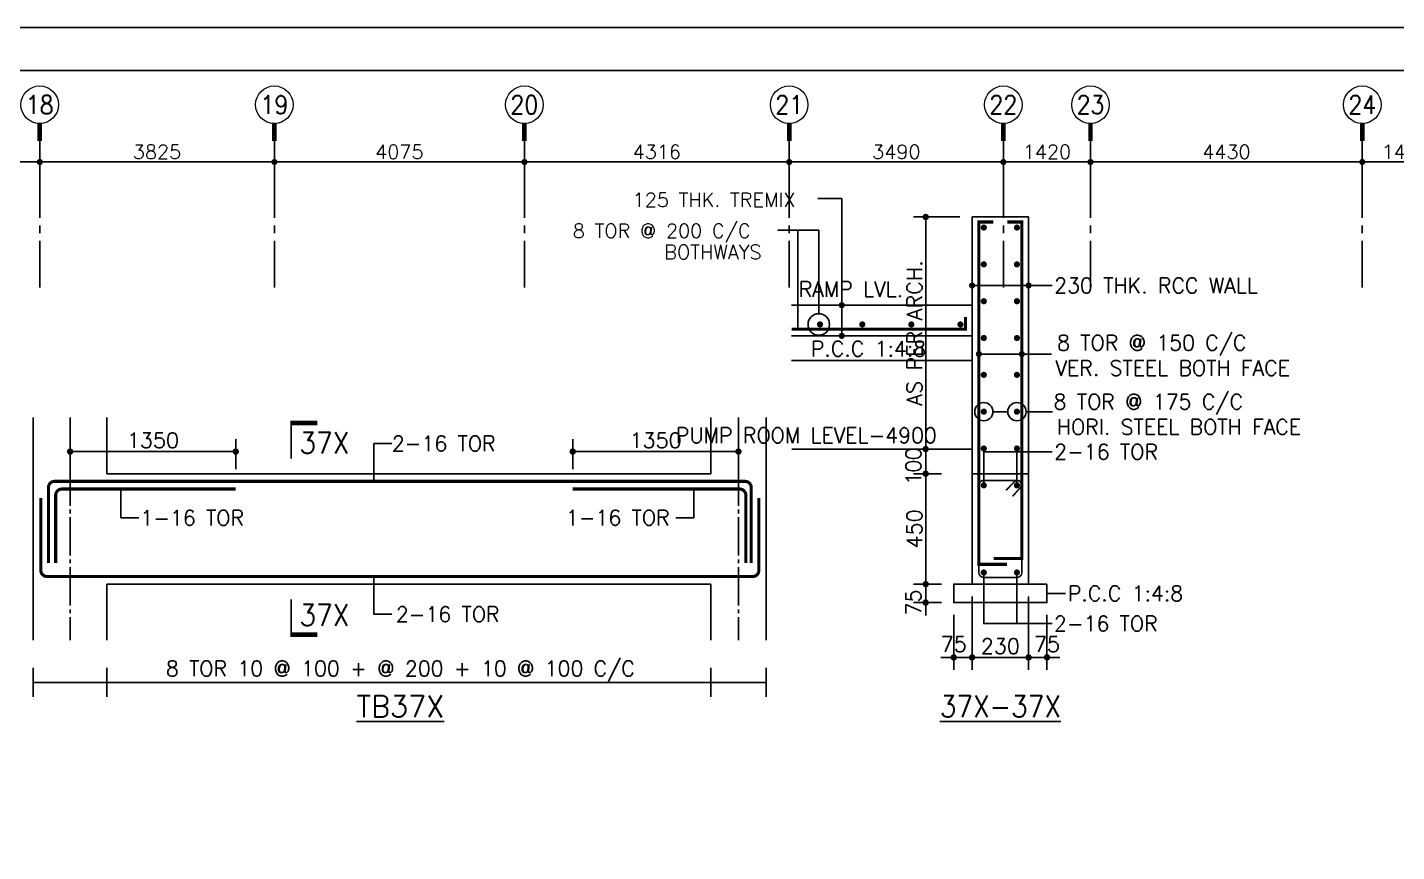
# Model space of a CAD drawing. Extents: x -200722 to 834823, y -494970 to 88783.
# Drawn here: x 281627 to 303942, y -279355 to -265927 of the extents above; entities that cross this region are included whole.
import ezdxf
from ezdxf.enums import TextEntityAlignment as Align

# ---------------------------------------------------------------- set-up
doc = ezdxf.new("R2010")
doc.units = 0
doc.header["$LTSCALE"] = 100
doc.header["$MEASUREMENT"] = 0
doc.header["$PDMODE"] = 34
doc.linetypes.add('ACAD_ISO04W100', pattern=[30, 24, -3, 0, -3])
doc.linetypes.add('CL', pattern=[3.25, 2.5, -0.25, 0.25, -0.25])
doc.layers.get('0').update_dxf_attribs({"linetype": 'CONTINUOUS'})
doc.layers.get('DEFPOINTS').update_dxf_attribs({"linetype": 'CONTINUOUS'})
doc.layers.add('9_TITLE TEXT', color=7, linetype='CONTINUOUS', lineweight=20)
doc.layers.add('A-GRIDMARKER', color=250, linetype='CONTINUOUS', lineweight=5)
for name, color, linetype in [('A-Grid', 5, 'ACAD_ISO04W100'), ('ARO', 7, 'CONTINUOUS'), ('B_NO', 3, 'CONTINUOUS'), ('BEAM', 4, 'CONTINUOUS'), ('CL', 8, 'CL'), ('COL_H', 235, 'CONTINUOUS'), ('FOOTING DIM', 4, 'CONTINUOUS'), ('STEEL', 6, 'CONTINUOUS'), ('TEXT', 2, 'CONTINUOUS')]:
    doc.layers.add(name, color=color, linetype=linetype)
doc.styles.add('ROMANS', font='romans.shx')
doc.styles.get("Standard").update_dxf_attribs({"font": 'simplex.shx'})
doc.dimstyles.new('01 S.K', dxfattribs={"dimtxt": 230, "dimasz": 100, "dimexe": 200, "dimexo": 100, "dimgap": 50, "dimtad": 1, "dimdec": 0, "dimzin": 0, "dimdsep": 46, "dimtxsty": 'Standard', "dimblk": 'DOT', "dimcen": 0.09, "dimclrd": 4, "dimclre": 4, "dimclrt": 4, "dimadec": 0, "dimazin": 0, "dimtfac": 1, "dimtdec": 0, "dimtofl": 0, "dimtmove": 0, "dimatfit": 3, "dimfxl": 2, "dimtolj": 1, "dimtzin": 0, "dimarcsym": 1})
doc.dimstyles.new('STANDARD$0', dxfattribs={"dimtxt": 2.5, "dimasz": 2.5, "dimexe": 2, "dimexo": 0.7, "dimgap": 0.9, "dimtad": 1, "dimdec": 0, "dimdsep": 46, "dimtxsty": 'ROMANS', "dimcen": 0.09, "dimclrd": 4, "dimclre": 4, "dimclrt": 3, "dimadec": 0, "dimazin": 0, "dimtfac": 1, "dimtdec": 0, "dimtmove": 0, "dimatfit": 3, "dimfxl": 1, "dimtolj": 1, "dimtzin": 0, "dimarcsym": 0})

# ---------------------------------------------------------------- blocks, each defined once
blk = doc.blocks.new('_DOT')
at = {"color": 0, "linetype": 'ByBlock'}
blk.add_line((-0.5, 0), (-1, 0), dxfattribs=at)
at = {"color": 0, "linetype": 'ByBlock', "const_width": 0.5}
blk.add_lwpolyline([(-0.25, 0, 1), (0.25, 0, 1)], format="xyb", close=True, dxfattribs=at)
blk = doc.blocks.new('*D1359')
at = {"layer": 'COL_H', "color": 4, "lineweight": -2, "ltscale": 0.4, "transparency": 16777216}
for p, q in [((303383, -267941), (303383, -267920)), ((304803, -267941), (304803, -267920)), ((303483, -268120), (304703, -268120))]:
    blk.add_line(p, q, dxfattribs=at)
at = {"layer": 'DEFPOINTS', "color": 0, "lineweight": -3, "ltscale": 0.4, "transparency": 16777216}
for p in [(303383, -268120, 3448), (304803, -268120, 3448), (304803, -268120)]:
    blk.add_point(p, dxfattribs=at)
at = {"layer": 'COL_H', "color": 4, "lineweight": -2, "ltscale": 0.4, "transparency": 16777216, "xscale": 100, "yscale": 100, "zscale": 100, "rotation": 180}
blk.add_blockref('_DOT', (303383, -268120), dxfattribs=at)
at = {"layer": 'COL_H', "color": 4, "lineweight": -2, "ltscale": 0.4, "transparency": 16777216, "xscale": 100, "yscale": 100, "zscale": 100}
blk.add_blockref('_DOT', (304803, -268120), dxfattribs=at)
at = {"layer": 'COL_H', "color": 4, "ltscale": 0.4, "transparency": 16777216, "insert": (304093, -267955), "char_height": 230, "attachment_point": 5}
blk.add_mtext('\\A1;1420', dxfattribs=at)
blk = doc.blocks.new('*D1360')
at = {"layer": 'COL_H', "color": 4, "lineweight": -2, "ltscale": 0.4, "transparency": 16777216}
for p, q in [((298953, -267941), (298953, -267920)), ((303383, -267941), (303383, -267920)), ((303283, -268120), (299053, -268120))]:
    blk.add_line(p, q, dxfattribs=at)
at = {"layer": 'DEFPOINTS', "color": 0, "lineweight": -3, "ltscale": 0.4, "transparency": 16777216}
for p in [(298953, -268120, 3448), (298953, -268120), (303383, -268120, 3448)]:
    blk.add_point(p, dxfattribs=at)
at = {"layer": 'COL_H', "color": 4, "lineweight": -2, "ltscale": 0.4, "transparency": 16777216, "xscale": 100, "yscale": 100, "zscale": 100, "rotation": 180}
blk.add_blockref('_DOT', (298953, -268120), dxfattribs=at)
at = {"layer": 'COL_H', "color": 4, "lineweight": -2, "ltscale": 0.4, "transparency": 16777216, "xscale": 100, "yscale": 100, "zscale": 100}
blk.add_blockref('_DOT', (303383, -268120), dxfattribs=at)
at = {"layer": 'COL_H', "color": 4, "ltscale": 0.4, "transparency": 16777216, "insert": (301168, -267955), "char_height": 230, "attachment_point": 5}
blk.add_mtext('\\A1;4430', dxfattribs=at)
blk = doc.blocks.new('*D1361')
at = {"layer": 'COL_H', "color": 4, "lineweight": -2, "ltscale": 0.4, "transparency": 16777216}
for p, q in [((297533, -267941), (297533, -267920)), ((298953, -267941), (298953, -267920)), ((297633, -268120), (298853, -268120))]:
    blk.add_line(p, q, dxfattribs=at)
at = {"layer": 'DEFPOINTS', "color": 0, "lineweight": -3, "ltscale": 0.4, "transparency": 16777216}
for p in [(297533, -268120, 3448), (298953, -268120, 3448), (298953, -268120)]:
    blk.add_point(p, dxfattribs=at)
at = {"layer": 'COL_H', "color": 4, "lineweight": -2, "ltscale": 0.4, "transparency": 16777216, "xscale": 100, "yscale": 100, "zscale": 100, "rotation": 180}
blk.add_blockref('_DOT', (297533, -268120), dxfattribs=at)
at = {"layer": 'COL_H', "color": 4, "lineweight": -2, "ltscale": 0.4, "transparency": 16777216, "xscale": 100, "yscale": 100, "zscale": 100}
blk.add_blockref('_DOT', (298953, -268120), dxfattribs=at)
at = {"layer": 'COL_H', "color": 4, "ltscale": 0.4, "transparency": 16777216, "insert": (298243, -267955), "char_height": 230, "attachment_point": 5}
blk.add_mtext('\\A1;1420', dxfattribs=at)
blk = doc.blocks.new('*D1362')
at = {"layer": 'COL_H', "color": 4, "lineweight": -2, "ltscale": 0.4, "transparency": 16777216}
for p, q in [((294043, -267941), (294043, -267920)), ((297533, -267941), (297533, -267920)), ((297433, -268120), (294143, -268120))]:
    blk.add_line(p, q, dxfattribs=at)
at = {"layer": 'DEFPOINTS', "color": 0, "lineweight": -3, "ltscale": 0.4, "transparency": 16777216}
for p in [(294043, -268120, 3448), (294043, -268120), (297533, -268120, 3448)]:
    blk.add_point(p, dxfattribs=at)
at = {"layer": 'COL_H', "color": 4, "lineweight": -2, "ltscale": 0.4, "transparency": 16777216, "xscale": 100, "yscale": 100, "zscale": 100, "rotation": 180}
blk.add_blockref('_DOT', (294043, -268120), dxfattribs=at)
at = {"layer": 'COL_H', "color": 4, "lineweight": -2, "ltscale": 0.4, "transparency": 16777216, "xscale": 100, "yscale": 100, "zscale": 100}
blk.add_blockref('_DOT', (297533, -268120), dxfattribs=at)
at = {"layer": 'COL_H', "color": 4, "ltscale": 0.4, "transparency": 16777216, "insert": (295788, -267955), "char_height": 230, "attachment_point": 5}
blk.add_mtext('\\A1;3490', dxfattribs=at)
blk = doc.blocks.new('*D1363')
at = {"layer": 'COL_H', "color": 4, "lineweight": -2, "ltscale": 0.4, "transparency": 16777216}
for p, q in [((289727, -267941), (289727, -267920)), ((294043, -267941), (294043, -267920)), ((289827, -268120), (293943, -268120))]:
    blk.add_line(p, q, dxfattribs=at)
at = {"layer": 'DEFPOINTS', "color": 0, "lineweight": -3, "ltscale": 0.4, "transparency": 16777216}
for p in [(289727, -268120, 3448), (294043, -268120, 3448), (294043, -268120)]:
    blk.add_point(p, dxfattribs=at)
at = {"layer": 'COL_H', "color": 4, "lineweight": -2, "ltscale": 0.4, "transparency": 16777216, "xscale": 100, "yscale": 100, "zscale": 100, "rotation": 180}
blk.add_blockref('_DOT', (289727, -268120), dxfattribs=at)
at = {"layer": 'COL_H', "color": 4, "lineweight": -2, "ltscale": 0.4, "transparency": 16777216, "xscale": 100, "yscale": 100, "zscale": 100}
blk.add_blockref('_DOT', (294043, -268120), dxfattribs=at)
at = {"layer": 'COL_H', "color": 4, "ltscale": 0.4, "transparency": 16777216, "insert": (291885, -267955), "char_height": 230, "attachment_point": 5}
blk.add_mtext('\\A1;4316', dxfattribs=at)
blk = doc.blocks.new('*D1364')
at = {"layer": 'COL_H', "color": 4, "lineweight": -2, "ltscale": 0.4, "transparency": 16777216}
for p, q in [((285652, -267941), (285652, -267920)), ((289727, -267941), (289727, -267920)), ((289627, -268120), (285752, -268120))]:
    blk.add_line(p, q, dxfattribs=at)
at = {"layer": 'DEFPOINTS', "color": 0, "lineweight": -3, "ltscale": 0.4, "transparency": 16777216}
for p in [(285652, -268120, 3448), (285652, -268120), (289727, -268120, 3448)]:
    blk.add_point(p, dxfattribs=at)
at = {"layer": 'COL_H', "color": 4, "lineweight": -2, "ltscale": 0.4, "transparency": 16777216, "xscale": 100, "yscale": 100, "zscale": 100, "rotation": 180}
blk.add_blockref('_DOT', (285652, -268120), dxfattribs=at)
at = {"layer": 'COL_H', "color": 4, "lineweight": -2, "ltscale": 0.4, "transparency": 16777216, "xscale": 100, "yscale": 100, "zscale": 100}
blk.add_blockref('_DOT', (289727, -268120), dxfattribs=at)
at = {"layer": 'COL_H', "color": 4, "ltscale": 0.4, "transparency": 16777216, "insert": (287689, -267955), "char_height": 230, "attachment_point": 5}
blk.add_mtext('\\A1;4075', dxfattribs=at)
blk = doc.blocks.new('*D1365')
at = {"layer": 'COL_H', "color": 4, "lineweight": -2, "ltscale": 0.4, "transparency": 16777216}
for p, q in [((281828, -267941), (281828, -267920)), ((285652, -267941), (285652, -267920)), ((281928, -268120), (285552, -268120))]:
    blk.add_line(p, q, dxfattribs=at)
at = {"layer": 'DEFPOINTS', "color": 0, "lineweight": -3, "ltscale": 0.4, "transparency": 16777216}
for p in [(281828, -268120, 3448), (285652, -268120, 3448), (285652, -268120)]:
    blk.add_point(p, dxfattribs=at)
at = {"layer": 'COL_H', "color": 4, "lineweight": -2, "ltscale": 0.4, "transparency": 16777216, "xscale": 100, "yscale": 100, "zscale": 100, "rotation": 180}
blk.add_blockref('_DOT', (281828, -268120), dxfattribs=at)
at = {"layer": 'COL_H', "color": 4, "lineweight": -2, "ltscale": 0.4, "transparency": 16777216, "xscale": 100, "yscale": 100, "zscale": 100}
blk.add_blockref('_DOT', (285652, -268120), dxfattribs=at)
at = {"layer": 'COL_H', "color": 4, "ltscale": 0.4, "transparency": 16777216, "insert": (283740, -267955), "char_height": 230, "attachment_point": 5}
blk.add_mtext('\\A1;3825', dxfattribs=at)
blk = doc.blocks.new('*D1366')
at = {"layer": 'COL_H', "color": 4, "lineweight": -2, "ltscale": 0.4, "transparency": 16777216}
for p, q in [((280332, -267941), (280332, -267920)), ((281828, -267941), (281828, -267920)), ((281728, -268120), (280432, -268120))]:
    blk.add_line(p, q, dxfattribs=at)
at = {"layer": 'DEFPOINTS', "color": 0, "lineweight": -3, "ltscale": 0.4, "transparency": 16777216}
for p in [(280332, -268120, 3448), (280332, -268120), (281828, -268120, 3448)]:
    blk.add_point(p, dxfattribs=at)
at = {"layer": 'COL_H', "color": 4, "lineweight": -2, "ltscale": 0.4, "transparency": 16777216, "xscale": 100, "yscale": 100, "zscale": 100, "rotation": 180}
blk.add_blockref('_DOT', (280332, -268120), dxfattribs=at)
at = {"layer": 'COL_H', "color": 4, "lineweight": -2, "ltscale": 0.4, "transparency": 16777216, "xscale": 100, "yscale": 100, "zscale": 100}
blk.add_blockref('_DOT', (281828, -268120), dxfattribs=at)
at = {"layer": 'COL_H', "color": 4, "ltscale": 0.4, "transparency": 16777216, "insert": (281080, -267955), "char_height": 230, "attachment_point": 5}
blk.add_mtext('\\A1;1495', dxfattribs=at)
blk = doc.blocks.new('DOT')
at = {"color": 0, "linetype": 'ByBlock'}
blk.add_line((-0.5, 0), (-1, 0), dxfattribs=at)
at = {"color": 0, "linetype": 'ByBlock', "const_width": 0.5}
blk.add_lwpolyline([(-0.25, 0, 1), (0.25, 0, 1)], format="xyb", close=True, dxfattribs=at)
blk = doc.blocks.new('*D2080')
at = {"layer": 'BEAM', "color": 0, "lineweight": -2, "transparency": 16777216}
for p, q in [((290515, -273123), (290515, -272638)), ((293215, -273123), (293215, -272638)), ((293111, -272838), (290619, -272838))]:
    blk.add_line(p, q, dxfattribs=at)
at = {"layer": 'DEFPOINTS', "color": 0, "lineweight": -3, "transparency": 16777216}
for p in [(290515, -272838), (290515, -273323), (293215, -273323)]:
    blk.add_point(p, dxfattribs=at)
at = {"layer": 'BEAM', "color": 0, "lineweight": -2, "transparency": 16777216, "xscale": 104, "yscale": 104, "zscale": 104, "rotation": 180}
blk.add_blockref('DOT', (290515, -272838), dxfattribs=at)
at = {"layer": 'BEAM', "color": 0, "lineweight": -2, "transparency": 16777216, "xscale": 104, "yscale": 104, "zscale": 104}
blk.add_blockref('DOT', (293215, -272838), dxfattribs=at)
at = {"layer": 'BEAM', "color": 0, "transparency": 16777216, "insert": (291865, -272654), "char_height": 248, "attachment_point": 5}
blk.add_mtext('\\A1;1350', dxfattribs=at)
blk = doc.blocks.new('*D2081')
at = {"layer": 'BEAM', "color": 0, "lineweight": -2, "transparency": 16777216}
for p, q in [((282323, -273123), (282323, -272638)), ((285023, -273123), (285023, -272638)), ((282427, -272838), (284919, -272838))]:
    blk.add_line(p, q, dxfattribs=at)
at = {"layer": 'DEFPOINTS', "color": 0, "lineweight": -3, "transparency": 16777216}
for p in [(285023, -272838), (282323, -273323), (285023, -273323)]:
    blk.add_point(p, dxfattribs=at)
at = {"layer": 'BEAM', "color": 0, "lineweight": -2, "transparency": 16777216, "xscale": 104, "yscale": 104, "zscale": 104, "rotation": 180}
blk.add_blockref('DOT', (282323, -272838), dxfattribs=at)
at = {"layer": 'BEAM', "color": 0, "lineweight": -2, "transparency": 16777216, "xscale": 104, "yscale": 104, "zscale": 104}
blk.add_blockref('DOT', (285023, -272838), dxfattribs=at)
at = {"layer": 'BEAM', "color": 0, "transparency": 16777216, "insert": (283673, -272654), "char_height": 248, "attachment_point": 5}
blk.add_mtext('\\A1;1350', dxfattribs=at)
blk = doc.blocks.new('*D2084')
at = {"layer": 'BEAM', "color": 0, "lineweight": -2, "transparency": 16777216}
for p, q in [((297024, -275198), (297024, -276392)), ((297944, -275198), (297944, -276392)), ((297128, -276192), (297840, -276192))]:
    blk.add_line(p, q, dxfattribs=at)
at = {"layer": 'DEFPOINTS', "color": 0, "lineweight": -3, "transparency": 16777216}
for p in [(297024, -274998), (297944, -274998), (297944, -276192)]:
    blk.add_point(p, dxfattribs=at)
at = {"layer": 'BEAM', "color": 0, "lineweight": -2, "transparency": 16777216, "xscale": 104, "yscale": 104, "zscale": 104, "rotation": 180}
blk.add_blockref('DOT', (297024, -276192), dxfattribs=at)
at = {"layer": 'BEAM', "color": 0, "lineweight": -2, "transparency": 16777216, "xscale": 104, "yscale": 104, "zscale": 104}
blk.add_blockref('DOT', (297944, -276192), dxfattribs=at)
at = {"layer": 'BEAM', "color": 0, "transparency": 16777216, "insert": (297484, -276008), "char_height": 248, "attachment_point": 5}
blk.add_mtext('\\A1;230', dxfattribs=at)
blk = doc.blocks.new('*D2085')
at = {"layer": 'BEAM', "color": 0, "lineweight": -2, "transparency": 16777216}
for p, q in [((296524, -273198), (296067, -273198)), ((296267, -274894), (296267, -273302)), ((296524, -274998), (296067, -274998))]:
    blk.add_line(p, q, dxfattribs=at)
at = {"layer": 'DEFPOINTS', "color": 0, "lineweight": -3, "transparency": 16777216}
for p in [(296267, -273198), (296724, -273198), (296724, -274998)]:
    blk.add_point(p, dxfattribs=at)
at = {"layer": 'BEAM', "color": 0, "lineweight": -2, "transparency": 16777216, "xscale": 104, "yscale": 104, "zscale": 104}
for p, rotation in [((296267, -273198), 90), ((296267, -274998), 270)]:
    blk.add_blockref('DOT', p, dxfattribs=dict(at, rotation=rotation))
at = {"layer": 'BEAM', "color": 0, "transparency": 16777216, "insert": (296083, -274098), "char_height": 248, "attachment_point": 5, "rotation": 90}
blk.add_mtext('\\A1;450', dxfattribs=at)
blk = doc.blocks.new('*D2086')
at = {"layer": 'BEAM', "color": 0, "lineweight": -2, "transparency": 16777216}
for p, q in [((297944, -275498), (297944, -276392)), ((298244, -275498), (298244, -276392)), ((297840, -276192), (297736, -276192)), ((297944, -276192), (298244, -276192)), ((298348, -276192), (298452, -276192))]:
    blk.add_line(p, q, dxfattribs=at)
at = {"layer": 'DEFPOINTS', "color": 0, "lineweight": -3, "transparency": 16777216}
for p in [(297944, -275298), (298244, -275298), (298244, -276192)]:
    blk.add_point(p, dxfattribs=at)
at = {"layer": 'BEAM', "color": 0, "lineweight": -2, "transparency": 16777216, "xscale": 104, "yscale": 104, "zscale": 104}
blk.add_blockref('DOT', (297944, -276192), dxfattribs=at)
at = {"layer": 'BEAM', "color": 0, "lineweight": -2, "transparency": 16777216, "xscale": 104, "yscale": 104, "zscale": 104, "rotation": 180}
blk.add_blockref('DOT', (298244, -276192), dxfattribs=at)
at = {"layer": 'BEAM', "color": 0, "transparency": 16777216, "insert": (298244, -275976), "char_height": 248, "attachment_point": 5}
blk.add_mtext('\\A1;75', dxfattribs=at)
blk = doc.blocks.new('*D2087')
at = {"layer": 'BEAM', "color": 0, "lineweight": -2, "transparency": 16777216}
for p, q in [((296724, -275498), (296724, -276392)), ((297024, -275498), (297024, -276392)), ((296620, -276192), (296516, -276192)), ((297024, -276192), (296724, -276192)), ((297128, -276192), (297232, -276192))]:
    blk.add_line(p, q, dxfattribs=at)
at = {"layer": 'DEFPOINTS', "color": 0, "lineweight": -3, "transparency": 16777216}
for p in [(296724, -275298), (297024, -275298), (296724, -276192)]:
    blk.add_point(p, dxfattribs=at)
at = {"layer": 'BEAM', "color": 0, "lineweight": -2, "transparency": 16777216, "xscale": 104, "yscale": 104, "zscale": 104}
blk.add_blockref('DOT', (296724, -276192), dxfattribs=at)
at = {"layer": 'BEAM', "color": 0, "lineweight": -2, "transparency": 16777216, "xscale": 104, "yscale": 104, "zscale": 104, "rotation": 180}
blk.add_blockref('DOT', (297024, -276192), dxfattribs=at)
at = {"layer": 'BEAM', "color": 0, "transparency": 16777216, "insert": (296724, -275976), "char_height": 248, "attachment_point": 5}
blk.add_mtext('\\A1;75', dxfattribs=at)
blk = doc.blocks.new('*D2088')
at = {"layer": 'BEAM', "color": 0, "lineweight": -2, "transparency": 16777216}
for p, q in [((296267, -274894), (296267, -274790)), ((296524, -274998), (296067, -274998)), ((296267, -274998), (296267, -275298)), ((296524, -275298), (296067, -275298)), ((296267, -275402), (296267, -275506))]:
    blk.add_line(p, q, dxfattribs=at)
at = {"layer": 'DEFPOINTS', "color": 0, "lineweight": -3, "transparency": 16777216}
for p in [(296724, -274998), (296267, -275298), (296724, -275298)]:
    blk.add_point(p, dxfattribs=at)
at = {"layer": 'BEAM', "color": 0, "lineweight": -2, "transparency": 16777216, "xscale": 104, "yscale": 104, "zscale": 104}
for p, rotation in [((296267, -274998), 270), ((296267, -275298), 90)]:
    blk.add_blockref('DOT', p, dxfattribs=dict(at, rotation=rotation))
at = {"layer": 'BEAM', "color": 0, "transparency": 16777216, "insert": (296067, -275298), "char_height": 248, "attachment_point": 5, "rotation": 90}
blk.add_mtext('\\A1;75', dxfattribs=at)
blk = doc.blocks.new('*D2083')
at = {"layer": 'BEAM', "color": 0, "lineweight": -2, "transparency": 16777216}
for p, q in [((296824, -269016), (296067, -269016)), ((296267, -272694), (296267, -269120)), ((296824, -272798), (296067, -272798))]:
    blk.add_line(p, q, dxfattribs=at)
at = {"layer": 'DEFPOINTS', "color": 0, "lineweight": -3, "transparency": 16777216}
for p in [(296267, -269016), (297024, -269016, -6896), (297024, -272798, -6896)]:
    blk.add_point(p, dxfattribs=at)
at = {"layer": 'BEAM', "color": 0, "lineweight": -2, "transparency": 16777216, "xscale": 104, "yscale": 104, "zscale": 104}
for p, rotation in [((296267, -269016), 90), ((296267, -272798), 270)]:
    blk.add_blockref('DOT', p, dxfattribs=dict(at, rotation=rotation))
at = {"layer": 'BEAM', "color": 0, "transparency": 16777216, "insert": (296083, -270907), "char_height": 248, "attachment_point": 5, "rotation": 90}
blk.add_mtext('\\A1;AS PER ARCH.', dxfattribs=at)
blk = doc.blocks.new('*D2159')
at = {"layer": 'BEAM', "color": 0, "lineweight": -2, "transparency": 16777216}
for p, q in [((296524, -272798), (296067, -272798)), ((296267, -272902), (296267, -273094)), ((296524, -273198), (296067, -273198))]:
    blk.add_line(p, q, dxfattribs=at)
at = {"layer": 'DEFPOINTS', "color": 0, "lineweight": -3, "transparency": 16777216}
for p in [(296724, -272798), (296267, -273198), (296724, -273198)]:
    blk.add_point(p, dxfattribs=at)
at = {"layer": 'BEAM', "color": 0, "lineweight": -2, "transparency": 16777216, "xscale": 104, "yscale": 104, "zscale": 104}
for p, rotation in [((296267, -272798), 90), ((296267, -273198), 270)]:
    blk.add_blockref('DOT', p, dxfattribs=dict(at, rotation=rotation))
at = {"layer": 'BEAM', "color": 0, "transparency": 16777216, "insert": (296067, -273081), "char_height": 248, "attachment_point": 5, "rotation": 90}
blk.add_mtext('\\A1;{\\T0.95;100}', dxfattribs=at)

msp = doc.modelspace()

# ---------------------------------------------------------------- linework, layer by layer
at = {"color": 18, "ltscale": 0.4, "true_color": 0x000000}
for p, q in [((297024, -273198.1, -6895.8), (297024, -269016, -6895.8)), ((297024, -269016, -6895.8), (297944, -269016, -6895.8)), ((297944, -273198.1, -6895.8), (297944, -269016, -6895.8))]:
    msp.add_line(p, q, dxfattribs=at)
at = {"color": 1, "lineweight": -3, "ltscale": 0.4}
for p, q in [((297024, -273198.1, -6895.8), (297024, -270444.8, -6895.8)), ((297944, -273198.1, -6895.8), (297944, -270461.8, -6895.8))]:
    msp.add_line(p, q, dxfattribs=at)
at = {"color": 18, "ltscale": 0.4, "true_color": 0x000000}
msp.add_lwpolyline([(222672.7, -265926.9), (222672.7, -349086.9), (340412.7, -349086.9), (340412.7, -265926.9)], close=True, dxfattribs=at)
at = {"color": 18, "true_color": 0x000000}
msp.add_lwpolyline([(223372.7, -348386.9), (339712.7, -348386.9), (339712.7, -266626.9), (223372.7, -266626.9)], close=True, dxfattribs=at)
at = {"layer": '9_TITLE TEXT', "color": 18, "true_color": 0x000000}
msp.add_lwpolyline([(339712.7, -266626.9), (223372.7, -266626.9), (223372.7, -348386.9), (339712.7, -348386.9)], dxfattribs=at)
at = {"layer": 'A-Grid', "color": 8, "linetype": 'CL', "ltscale": 5, "elevation": 7446.6}
for points in [[(281827.6, -267777.9), (281827.6, -270166.2)], [(285651.6, -267777.9), (285651.6, -270166.2)], [(289726.6, -267777.9), (289726.6, -270166.2)], [(294042.6, -267777.9), (294042.6, -270166.2)], [(297532.6, -267777.9), (297532.6, -270166.2)], [(298952.6, -267777.9), (298952.6, -270166.2)], [(303382.6, -267777.9), (303382.6, -270166.2)]]:
    msp.add_lwpolyline(points, dxfattribs=at)
at = {"layer": 'A-GRIDMARKER', "color": 2, "linetype": 'ByBlock', "ltscale": 500, "const_width": 75, "elevation": 7446.6}
for points in [[(281827.6, -267777.9), (281827.6, -267492.9)], [(285651.6, -267777.9), (285651.6, -267492.9)], [(289726.6, -267777.9), (289726.6, -267492.9)], [(294042.6, -267777.9), (294042.6, -267492.9)], [(297532.6, -267777.9), (297532.6, -267492.9)], [(298952.6, -267777.9), (298952.6, -267492.9)], [(303382.6, -267777.9), (303382.6, -267492.9)]]:
    msp.add_lwpolyline(points, dxfattribs=at)
at = {"layer": 'A-GRIDMARKER', "color": 2, "linetype": 'ByBlock', "ltscale": 500}
for centre in [(281827.6, -267186.8, 7446.6), (285651.6, -267186.8, 7446.6), (289726.6, -267186.8, 7446.6), (294042.6, -267186.8, 7446.6), (297532.6, -267186.8, 7446.6), (298952.6, -267186.8, 7446.6), (303382.6, -267186.8, 7446.6)]:
    msp.add_circle(centre, 306.2, dxfattribs=at)
at = {"layer": 'ARO', "color": 18, "true_color": 0x000000}
for points, elevation in [([(287273.8, -273323.1), (287273.8, -272707.3), (287566.9, -272707.3)], -4549.4), ([(283151.2, -273448.1), (283151.2, -273915), (283444.2, -273915)], -7997.4), ([(292486.6, -273448.1), (292486.6, -273915), (292193.5, -273915)], 0), ([(287273.8, -274873.1), (287273.8, -275489), (287566.9, -275489)], -4549.4)]:
    msp.add_lwpolyline(points, dxfattribs=dict(at, elevation=elevation))
at = {"layer": 'B_NO', "color": 7, "elevation": -4549.4}
for points in [[(285925.5, -272951, 30, 30, 0), (285925.5, -272374.5, 75, 75, 0), (286352.9, -272374.5, 75, 75, 0)], [(285925.5, -275245.3, 30, 30, 0), (285925.5, -275821.8, 75, 75, 0), (286352.9, -275821.8, 75, 75, 0)]]:
    msp.add_lwpolyline(points, format="xyseb", dxfattribs=at)
at = {"layer": 'BEAM', "color": 18, "true_color": 0x000000}
for p, q in [((297024, -270452.4, -6895.8), (294081, -270452.4, -6895.8)), ((297024, -270952.4, -6895.8), (294081, -270952.4, -6895.8)), ((297024, -271352.4, -6895.8), (294081, -271352.4, -6895.8)), ((297944, -273198.1, -6895.8), (297024, -273198.1, -6895.8)), ((297024, -274998.1, -6895.8), (297024, -273198.1, -6895.8)), ((297944, -273198.1, -6895.8), (297944, -274998.1, -6895.8)), ((297944, -274998.1, -6895.8), (297024, -274998.1, -6895.8))]:
    msp.add_line(p, q, dxfattribs=at)
at = {"layer": 'BEAM', "color": 18, "linetype": 'ByBlock', "true_color": 0x000000}
for p, q in [((281722.7, -272283.7, -6895.8), (281722.7, -273198.1, -6895.8)), ((282922.7, -272283.7, -6895.8), (282922.7, -273198.1, -6895.8)), ((292764.7, -273198.1, 0), (292764.7, -272283.7, 0)), ((293664.7, -273198.1, 0), (293664.7, -272283.7, 0)), ((281722.7, -274998.1, -6895.8), (281722.7, -273198.1, -6895.8)), ((293664.7, -273198.1, 0), (293664.7, -274998.1, 0)), ((281722.7, -274998.1, -6895.8), (281722.7, -275912.5, -6895.8)), ((282922.7, -274998.1, -6895.8), (292764.7, -274998.1, 0)), ((282922.7, -274998.1, -6895.8), (282922.7, -275912.5, -6895.8)), ((292764.7, -274998.1, 0), (292764.7, -275912.5, 0)), ((293664.7, -274998.1, 0), (293664.7, -275912.5, 0)), ((281722.7, -276835.8, -6895.8), (281722.7, -276360.5, -6895.8)), ((282922.7, -276835.8, -6895.8), (282922.7, -276360.5, -6895.8)), ((292764.7, -276835.8, 0), (292764.7, -276360.5, 0)), ((293664.7, -276835.8, 0), (293664.7, -276360.5, 0)), ((281722.7, -276598.1, -6895.8), (293664.7, -276598.1, 0))]:
    msp.add_line(p, q, dxfattribs=at)
at = {"layer": 'BEAM', "color": 8}
msp.add_line((297024, -272798.1, -6895.8), (294086.3, -272798.1, -6895.8), dxfattribs=at)
at = {"layer": 'BEAM', "color": 18, "true_color": 0x000000, "elevation": -6895.8}
msp.add_lwpolyline([(297944, -273798.1), (297944, -274998.1)], dxfattribs=at)
msp.add_lwpolyline([(298244, -274998.1), (296724, -274998.1), (296724, -275298.1), (298244, -275298.1)], close=True, dxfattribs=at)
at = {"layer": 'CL', "color": 18, "linetype": 'CL', "lineweight": -3, "ltscale": 2.5, "true_color": 0x000000}
for p, q in [((282322.7, -272283.7, -6895.8), (282322.7, -275912.5, -6895.8)), ((293214.7, -272283.7, 0), (293214.7, -275912.5, 0))]:
    msp.add_line(p, q, dxfattribs=at)
at = {"layer": 'FOOTING DIM', "color": 18, "true_color": 0x000000}
msp.add_line((292764.7, -273198.1, 0.2), (282922.7, -273198.1, -6957.9), dxfattribs=at)
at = {"layer": 'STEEL', "color": 18, "true_color": 0x000000, "const_width": 50.8, "elevation": -6895.8}
for points in [[(297593, -274676), (297134, -274676), (297134, -269098.1), (297370.4, -269098.1)], [(297375, -274580), (297834, -274580), (297834, -269098.1), (297597.6, -269098.1)], [(296914, -270646), (296914, -270842.4), (294081, -270842.4)]]:
    msp.add_lwpolyline(points, dxfattribs=at)
at = {"layer": 'STEEL', "color": 18, "true_color": 0x000000, "elevation": -6895.8}
for points, const_width in [([(297189, -269188.1, 1), (297239, -269188.1, 1)], 50), ([(297729, -269188.1, 1), (297779, -269188.1, 1)], 50), ([(297189, -269788.1, 1), (297239, -269788.1, 1)], 50), ([(297729, -269788.1, 1), (297779, -269788.1, 1)], 50), ([(297189, -270388.1, 1), (297239, -270388.1, 1)], 50), ([(297729, -270388.1, 1), (297779, -270388.1, 1)], 50), ([(297189, -270988.1, 1), (297239, -270988.1, 1)], 50), ([(297729, -270988.1, 1), (297779, -270988.1, 1)], 50), ([(297189, -271588.1, 1), (297239, -271588.1, 1)], 50), ([(297729, -271588.1, 1), (297779, -271588.1, 1)], 50), ([(297189, -272188.1, 1), (297239, -272188.1, 1)], 50), ([(297729, -272188.1, 1), (297779, -272188.1, 1)], 50), ([(297189, -272788.1, 1), (297239, -272788.1, 1)], 50), ([(297729, -272788.1, 1), (297779, -272788.1, 1)], 50), ([(297214, -273308.1), (297754, -273308.1, -0.4142136), (297834, -273388.1), (297834, -274808.1, -0.4142136), (297754, -274888.1), (297214, -274888.1, -0.4142136), (297134, -274808.1), (297134, -273388.1, -0.4142136)], 25.4), ([(297189, -273388.1, 1), (297239, -273388.1, 1)], 50), ([(297729, -273388.1, 1), (297779, -273388.1, 1)], 50), ([(297189, -274808.1, -1), (297239, -274808.1, -1)], 50), ([(297729, -274808.1, -1), (297779, -274808.1, -1)], 50)]:
    msp.add_lwpolyline(points, format="xyb", close=True, dxfattribs=dict(at, const_width=const_width))
at = {"layer": 'STEEL', "color": 18, "true_color": 0x000000, "const_width": 50}
for points in [[(294520.3, -270766.7, 1), (294570.3, -270766.7, 1)], [(295208.4, -270766.7, 1), (295258.4, -270766.7, 1)], [(296008.4, -270766.7, 1), (296058.4, -270766.7, 1)], [(296808.4, -270766.7, 1), (296858.4, -270766.7, 1)]]:
    msp.add_lwpolyline(points, format="xyb", close=True, dxfattribs=at)
at = {"layer": 'STEEL', "color": 18, "true_color": 0x000000}
for points, const_width, elevation in [([(293423.8, -274654), (293423.8, -273424.7, 0.4142136), (293322.2, -273323.1), (282070.3, -273323.1, 0.4142136), (281970.3, -273423.1), (281970.3, -274654)], 50.8, -1101.5), ([(297575.5, -273469.1), (297715.8, -273327.3, -0.9245164), (297810.1, -273423), (297682.8, -273568, -122.114008)], 25, -6895.8), ([(281845.3, -273594.8), (281845.3, -274771.5, 0.4142136), (281946.9, -274873.1), (293447.2, -274873.1, 0.4142136), (293548.8, -274771.5), (293548.8, -273594.8)], 50.8, -1101.5)]:
    msp.add_lwpolyline(points, format="xyb", dxfattribs=dict(at, const_width=const_width, elevation=elevation))
at = {"layer": 'STEEL', "color": 3, "const_width": 50.8}
for points, elevation in [([(282087.8, -274654), (282087.8, -273549.7, -0.4142136), (282189.4, -273448.1), (285022.7, -273448.1)], -7997.4), ([(293336.5, -274654), (293336.5, -273549.7, 0.4142136), (293234.9, -273448.1), (290514.7, -273448.1)], 0)]:
    msp.add_lwpolyline(points, format="xyb", dxfattribs=dict(at, elevation=elevation))
at = {"layer": 'TEXT', "color": 18, "true_color": 0x000000}
for p, q in [((294899.1, -268716.9, -6895.8), (294510.9, -268716.9, -6895.8)), ((294899.1, -270952.4, -6895.8), (294899.1, -268716.9, -6895.8)), ((294525, -269232.7, -13942.5), (293856.3, -269232.7, -13942.5)), ((294182.3, -270852.4, 13414.9), (294182.3, -269232.7, -13942.5)), ((294525, -270592.7, -13942.5), (294525, -269232.7, -13942.5)), ((297134, -271249.4, -6895.8), (298317.8, -271249.4, -6895.8)), ((297362.8, -272188.1, -6895.8), (297605.2, -272188.1, -6895.8)), ((297902.8, -272188.1, -6895.8), (298334, -272188.1, -6895.8))]:
    msp.add_line(p, q, dxfattribs=at)
at = {"layer": 'TEXT', "color": 18, "true_color": 0x000000, "const_width": 50, "elevation": -6895.8}
for points in [[(296999, -270131.9, 1), (297049, -270131.9, 1)], [(297919, -270131.9, 1), (297969, -270131.9, 1)], [(294924.1, -270452.4, 1), (294874.1, -270452.4, 1)], [(294924.1, -270952.4, 1), (294874.1, -270952.4, 1)], [(297109, -271249.4, 1), (297159, -271249.4, 1)], [(297809, -271249.4, 1), (297859, -271249.4, 1)]]:
    msp.add_lwpolyline(points, format="xyb", close=True, dxfattribs=at)
at = {"layer": 'TEXT', "color": 18, "true_color": 0x000000, "elevation": -6895.8}
for points in [[(297024, -270131.9), (298325.6, -270131.9)], [(297214, -273388.1), (297214, -272841.2), (298325.6, -272841.2)], [(297754, -273388.1), (297754, -272841.2)], [(297214, -274808.1), (297214, -275641.4), (298325.6, -275641.4)], [(297754, -274808.1), (297754, -275641.4)], [(298244, -275148.1), (298547.5, -275148.1)]]:
    msp.add_lwpolyline(points, dxfattribs=at)
at = {"layer": 'TEXT', "color": 18, "true_color": 0x000000}
for centre, radius in [((294525, -270767.2, -13942.5), 174.5), ((297214, -272188.1, -6895.8), 148.8), ((297754, -272188.1, -6895.8), 148.8)]:
    msp.add_circle(centre, radius, dxfattribs=at)

# ---------------------------------------------------------------- texts
at = {"layer": 'A-Grid', "color": 18, "true_color": 0x000000, "width": 0.88}
for s, p in [('18', (281827.6, -267186.8, 7446.6)), ('19', (285651.6, -267186.8, 7446.6)), ('20', (289726.6, -267186.8, 7446.6)), ('21', (294042.6, -267186.8, 7446.6)), ('22', (297532.6, -267186.8, 7446.6)), ('23', (298952.6, -267186.8, 7446.6)), ('24', (303382.6, -267186.8, 7446.6))]:
    msp.add_text(s, height=300, dxfattribs=at).set_placement(p, align=Align.MIDDLE)
at = {"layer": 'B_NO', "color": 18, "true_color": 0x000000, "width": 0.9}
for p in [(286061.1, -272695, -4549.4), (286061.1, -275501.3, -4549.4)]:
    msp.add_text('37X', height=350, dxfattribs=at).set_placement(p, align=Align.MIDDLE_LEFT)
at = {"layer": 'B_NO', "color": 18, "true_color": 0x000000}
for s, height, width, p in [('8 TOR 10 @ 100 + @ 200 + 10 @ 100 C/C', 250, 0.98, (287705.7, -276391, -6895.8)), ('%%UTB37X', 350, 0.98, (287705.7, -276988.4, -6895.8)), ('%%U37X-37X', 350, 0.9, (297484, -276988.4, -6895.8))]:
    msp.add_text(s, height=height, dxfattribs=dict(at, width=width)).set_placement(p, align=Align.MIDDLE)
at = {"layer": 'TEXT', "color": 18, "true_color": 0x000000}
for s, p in [('125 THK. TREMIX', (291491.5, -268852.6, -6895.8)), ('8 TOR @ 200 C/C', (290516.3, -269356.6, -13942.5)), ('BOTHWAYS', (292005.8, -269701.9, -13942.5))]:
    msp.add_text(s, height=230, dxfattribs=at).set_placement(p)
at = {"layer": 'TEXT', "color": 18, "true_color": 0x000000, "width": 0.98}
for s, p in [('230 THK. RCC WALL', (298362, -270131.9, -6895.8)), ('RAMP LVL.', (294198.2, -270192)), ('8 TOR @ 150 C/C', (298408.4, -271064.8, -6895.8)), ('P.C.C 1:4:8', (294395.2, -271161.6)), ('VER. STEEL BOTH FACE', (298382.2, -271476.4, -6895.8)), ('8 TOR @ 175 C/C', (298352.3, -272025.5, -6895.8)), ('PUMP ROOM LEVEL-4900', (292196.2, -272573.3, -6895.8)), ('HORI. STEEL BOTH FACE', (298405.6, -272437.2, -6895.8)), ('2-16 TOR', (287566.9, -272707.3, -4549.4)), ('2-16 TOR', (298362, -272841.2, -6895.8)), ('1-16 TOR', (283467.2, -273919, -7997.4)), ('1-16 TOR', (290403, -273915, 0)), ('P.C.C 1:4:8', (298583.9, -275148.1, -6895.8)), ('2-16 TOR', (287631.8, -275489, -4549.4)), ('2-16 TOR', (298357.3, -275641.4, -6895.8))]:
    msp.add_text(s, height=250, dxfattribs=at).set_placement(p, align=Align.MIDDLE_LEFT)

# ---------------------------------------------------------------- dimensions: what is measured, and where the dimension line sits
at = {"layer": 'BEAM', "color": 18, "true_color": 0x000000}
dim = msp.add_linear_dim(base=(296266.6, -269016), p1=(297024, -272798.1, -6895.8), p2=(297024, -269016, -6895.8), angle=90, text='AS PER ARCH.', dimstyle='STANDARD$0', override={"dimscale": 8, "dimtxt": 31, "dimasz": 13, "dimexe": 25, "dimexo": 25, "dimgap": 7.5, "dimlfac": 0.25, "dimzin": 3, "dimtxsty": 'Standard', "dimblk": 'DOT', "dimcen": 3, "dimdle": 4, "dimclrd": 0, "dimclre": 0, "dimclrt": 0, "dimtmove": 2, "dimldrblk": 'DOT', "dimtzin": 3}, dxfattribs=at)
dim.commit()
dim.dimension.update_dxf_attribs({"geometry": '*D2083', "text_midpoint": (296082.6, -270907.1)})
for base, p1, p2, override, picture, middle in [((285022.7, -272837.5, -7997.4), (282322.7, -273323.1, -7997.4), (285022.7, -273323.1, -7997.4), {"dimscale": 8, "dimtxt": 31, "dimasz": 13, "dimexe": 25, "dimexo": 25, "dimgap": 7.5, "dimdec": 0, "dimlfac": 0.5, "dimzin": 3, "dimtxsty": 'Standard', "dimblk": 'DOT', "dimcen": 3, "dimdle": 4, "dimclrd": 0, "dimclre": 0, "dimclrt": 0, "dimtdec": 0, "dimtmove": 2, "dimldrblk": 'DOT', "dimtzin": 3}, '*D2081', (283672.7, -272653.5, -7997.4)), ((297944, -276192, -6895.8), (297024, -274998.1, -6895.8), (297944, -274998.1, -6895.8), {"dimscale": 8, "dimtxt": 31, "dimasz": 13, "dimexe": 25, "dimexo": 25, "dimgap": 7.5, "dimdec": 0, "dimlfac": 0.25, "dimzin": 3, "dimtxsty": 'Standard', "dimblk": 'DOT', "dimcen": 3, "dimdle": 4, "dimclrd": 0, "dimclre": 0, "dimclrt": 0, "dimtdec": 0, "dimtmove": 2, "dimldrblk": 'DOT', "dimtzin": 3}, '*D2084', (297484, -276008, -6895.8))]:
    dim = msp.add_linear_dim(base=base, p1=p1, p2=p2, dimstyle='STANDARD$0', override=override, dxfattribs=at)
    dim.commit()
    dim.dimension.update_dxf_attribs({"geometry": picture, "text_midpoint": middle})
for base, p1, p2, angle, override, picture, middle in [((290514.7, -272837.5, 0), (293214.7, -273323.1, 0), (290514.7, -273323.1, 0), 180, {"dimscale": 8, "dimtxt": 31, "dimasz": 13, "dimexe": 25, "dimexo": 25, "dimgap": 7.5, "dimdec": 0, "dimlfac": 0.5, "dimzin": 3, "dimtxsty": 'Standard', "dimblk": 'DOT', "dimcen": 3, "dimdle": 4, "dimclrd": 0, "dimclre": 0, "dimclrt": 0, "dimtdec": 0, "dimtmove": 2, "dimldrblk": 'DOT', "dimtzin": 3}, '*D2080', (291864.7, -272653.5, 0)), ((296266.6, -273198.1, -6895.8), (296724, -274998.1, -6895.8), (296724, -273198.1, -6895.8), 90, {"dimscale": 8, "dimtxt": 31, "dimasz": 13, "dimexe": 25, "dimexo": 25, "dimgap": 7.5, "dimdec": 0, "dimlfac": 0.25, "dimzin": 3, "dimtxsty": 'Standard', "dimblk": 'DOT', "dimcen": 3, "dimdle": 4, "dimclrd": 0, "dimclre": 0, "dimclrt": 0, "dimtdec": 0, "dimtmove": 2, "dimldrblk": 'DOT', "dimtzin": 3}, '*D2085', (296082.6, -274098.1, -6895.8))]:
    dim = msp.add_linear_dim(base=base, p1=p1, p2=p2, angle=angle, dimstyle='STANDARD$0', override=override, dxfattribs=at)
    dim.commit()
    dim.dimension.update_dxf_attribs({"geometry": picture, "text_midpoint": middle})
dim = msp.add_linear_dim(base=(296266.6, -273198.1, -6895.8), p1=(296724, -272798.1, -6895.8), p2=(296724, -273198.1, -6895.8), angle=270, text='{\\T0.95;<>}', dimstyle='STANDARD$0', override={"dimscale": 8, "dimtxt": 31, "dimasz": 13, "dimexe": 25, "dimexo": 25, "dimgap": 7.5, "dimdec": 0, "dimlfac": 0.25, "dimzin": 3, "dimtxsty": 'Standard', "dimblk": 'DOT', "dimcen": 3, "dimdle": 4, "dimclrd": 0, "dimclre": 0, "dimclrt": 0, "dimtdec": 0, "dimtmove": 2, "dimldrblk": 'DOT', "dimtzin": 3}, dxfattribs=at)
dim.commit()
dim.dimension.update_dxf_attribs({"geometry": '*D2159', "text_midpoint": (296066.7, -273081, -6895.8), "dimtype": 160})
for base, p1, angle, picture, middle in [((296266.6, -275298.1, -6895.8), (296724, -274998.1, -6895.8), 270, '*D2088', (296066.6, -275298.1, -6895.8)), ((296724, -276192, -6895.8), (297024, -275298.1, -6895.8), 180, '*D2087', (296724, -275976.2, -6895.8))]:
    dim = msp.add_linear_dim(base=base, p1=p1, p2=(296724, -275298.1, -6895.8), angle=angle, dimstyle='STANDARD$0', override={"dimscale": 8, "dimtxt": 31, "dimasz": 13, "dimexe": 25, "dimexo": 25, "dimgap": 7.5, "dimdec": 0, "dimlfac": 0.25, "dimzin": 3, "dimtxsty": 'Standard', "dimblk": 'DOT', "dimcen": 3, "dimdle": 4, "dimclrd": 0, "dimclre": 0, "dimclrt": 0, "dimtdec": 0, "dimtmove": 2, "dimldrblk": 'DOT', "dimtzin": 3}, dxfattribs=at)
    dim.commit()
    dim.dimension.update_dxf_attribs({"geometry": picture, "text_midpoint": middle, "dimtype": 160})
dim = msp.add_linear_dim(base=(298244, -276192, -6895.8), p1=(297944, -275298.1, -6895.8), p2=(298244, -275298.1, -6895.8), dimstyle='STANDARD$0', override={"dimscale": 8, "dimtxt": 31, "dimasz": 13, "dimexe": 25, "dimexo": 25, "dimgap": 7.5, "dimdec": 0, "dimlfac": 0.25, "dimzin": 3, "dimtxsty": 'Standard', "dimblk": 'DOT', "dimcen": 3, "dimdle": 4, "dimclrd": 0, "dimclre": 0, "dimclrt": 0, "dimtdec": 0, "dimtmove": 2, "dimldrblk": 'DOT', "dimtzin": 3}, dxfattribs=at)
dim.commit()
dim.dimension.update_dxf_attribs({"geometry": '*D2086', "text_midpoint": (298244, -275976.2, -6895.8), "dimtype": 160})
at = {"layer": 'COL_H', "color": 18, "ltscale": 0.4, "true_color": 0x000000}
dim = msp.add_linear_dim(base=(280331.6, -268119.6, 3998.7), p1=(281827.6, -268119.6, 7446.6), p2=(280331.6, -268119.6, 7446.6), text='1495', dimstyle='01 S.K', override={"dimfxl": 175, "dimfxlon": 1}, dxfattribs=at)
dim.commit()
dim.dimension.update_dxf_attribs({"geometry": '*D1366', "text_midpoint": (281079.6, -267954.6, 3998.7)})
dim = msp.add_linear_dim(base=(285651.6, -268119.6, 3998.7), p1=(281827.6, -268119.6, 7446.6), p2=(285651.6, -268119.6, 7446.6), angle=180, text='3825', dimstyle='01 S.K', override={"dimfxl": 175, "dimfxlon": 1}, dxfattribs=at)
dim.commit()
dim.dimension.update_dxf_attribs({"geometry": '*D1365', "text_midpoint": (283739.6, -267954.6, 3998.7)})
for base, p1, p2, picture, middle in [((285651.6, -268119.6, 3998.7), (289726.6, -268119.6, 7446.6), (285651.6, -268119.6, 7446.6), '*D1364', (287689.1, -267954.6, 3998.7)), ((294042.6, -268119.6, 3998.7), (297532.6, -268119.6, 7446.6), (294042.6, -268119.6, 7446.6), '*D1362', (295787.6, -267954.6, 3998.7)), ((298952.6, -268119.6, 3998.7), (303382.6, -268119.6, 7446.6), (298952.6, -268119.6, 7446.6), '*D1360', (301167.6, -267954.6, 3998.7))]:
    dim = msp.add_linear_dim(base=base, p1=p1, p2=p2, dimstyle='01 S.K', override={"dimfxl": 175, "dimfxlon": 1}, dxfattribs=at)
    dim.commit()
    dim.dimension.update_dxf_attribs({"geometry": picture, "text_midpoint": middle})
for base, p1, p2, picture, middle in [((294042.6, -268119.6, 3998.7), (289726.6, -268119.6, 7446.6), (294042.6, -268119.6, 7446.6), '*D1363', (291884.6, -267954.6, 3998.7)), ((298952.6, -268119.6, 3998.7), (297532.6, -268119.6, 7446.6), (298952.6, -268119.6, 7446.6), '*D1361', (298242.6, -267954.6, 3998.7)), ((304802.6, -268119.6, 3998.7), (303382.6, -268119.6, 7446.6), (304802.6, -268119.6, 7446.6), '*D1359', (304092.6, -267954.6, 3998.7))]:
    dim = msp.add_linear_dim(base=base, p1=p1, p2=p2, angle=180, dimstyle='01 S.K', override={"dimfxl": 175, "dimfxlon": 1}, dxfattribs=at)
    dim.commit()
    dim.dimension.update_dxf_attribs({"geometry": picture, "text_midpoint": middle})

doc.saveas('drawing.dxf')
